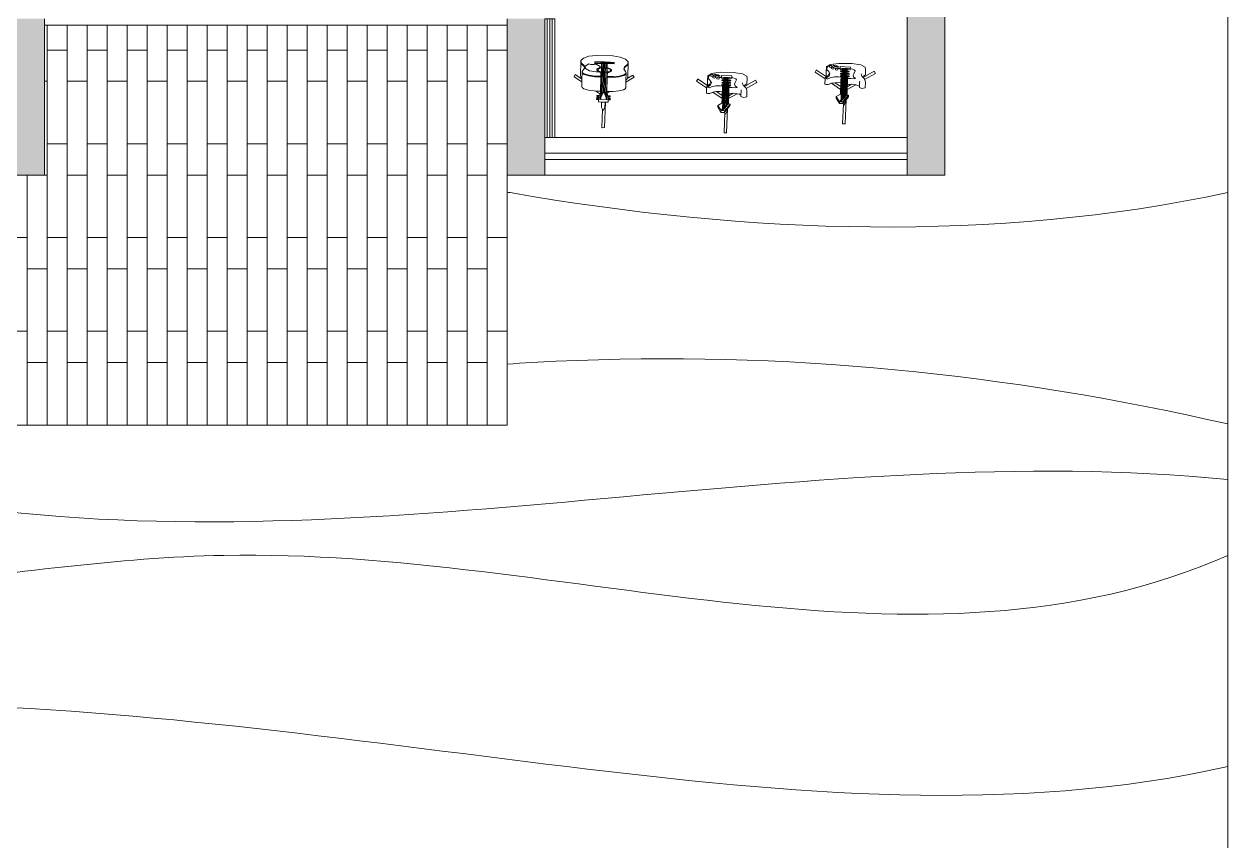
# Model space of a CAD drawing. Header units: millimetres. Extents: x 23333 to 28359, y 14545 to 18213.
# Drawn here: x 24370 to 25333, y 16310 to 16963 of the extents above; entities that cross this region are included whole.
import ezdxf

# ---------------------------------------------------------------- set-up
doc = ezdxf.new("R2010")
doc.units = ezdxf.units.MM
doc.layers.get('0').update_dxf_attribs({"lineweight": 18})
for name, color, linetype, lineweight in [('A-FURN', 9, 'Continuous', 13), ('curve di livello', 6, 'Continuous', 18), ('pavimentazione esterna', 51, 'Continuous', 13), ('PROIEZIONI_finissime_fine lines', 251, 'Continuous', 5), ('vetro', 140, 'Continuous', 15), ('Wall', 7, 'Continuous', 20)]:
    doc.layers.add(name, color=color, linetype=linetype, lineweight=lineweight)

# ---------------------------------------------------------------- blocks, each defined once
blk = doc.blocks.new('Guitar Stand Accoustic')
at = {"lineweight": 0}
for p, q in [((-0.15, 22.09), (0.58, 22.15)), ((0.58, 22.15), (0.61, 22.04)), ((-0.36, 14.26), (-0.15, 22.09)), ((0.61, 22.04), (0.46, 16.54)), ((-0.27, 14.26), (-0.24, 15.89)), ((-0.24, 15.89), (0.3, 16.87)), ((0.3, 16.87), (0.46, 16.54)), ((0.46, 16.54), (0.8, 15.87)), ((0.8, 15.87), (0.77, 14.24)), ((-1.87, 13.59), (-1.88, 13.36)), ((-1.88, 13.36), (-1.38, 13.35)), ((-1.38, 13.58), (-1.87, 13.59)), ((-1.84, 12.51), (-1.85, 12.3)), ((-1.85, 12.3), (-1.35, 12.29)), ((-1.83, 13.1), (-1.84, 12.88)), ((-1.84, 12.88), (-1.34, 12.87)), ((-1.34, 12.5), (-1.84, 12.51)), ((-1.33, 13.09), (-1.83, 13.1)), ((-1.76, 10.98), (-0.79, 11.56)), ((-1.38, 13.53), (-1.38, 13.58)), ((-1.38, 13.53), (-1.25, 13.52)), ((-1.38, 13.37), (-1.38, 13.53)), ((-1.38, 13.35), (-1.38, 13.37)), ((-1.38, 13.37), (-1.22, 13.37)), ((-1.35, 12.45), (-1.34, 12.5)), ((-1.35, 12.45), (-1.07, 12.45)), ((-1.35, 12.3), (-1.35, 12.45)), ((-1.35, 12.29), (-1.35, 12.3)), ((-1.35, 12.3), (-1.05, 12.3)), ((-1.34, 13.04), (-1.33, 13.09)), ((-1.34, 13.04), (-1.17, 13.03)), ((-1.34, 12.89), (-1.34, 13.04)), ((-1.34, 12.87), (-1.34, 12.89)), ((-1.34, 12.89), (-1.14, 12.88)), ((-1.26, 13.57), (-1.24, 14.28)), ((-1.25, 13.52), (-1.26, 13.57)), ((-1.26, 13.57), (1.73, 13.52)), ((-1.22, 13.37), (-1.25, 13.52)), ((-1.24, 14.28), (-0.36, 14.26)), ((-1.17, 13.03), (-1.22, 13.37)), ((-1.14, 12.88), (-1.17, 13.03)), ((-1.07, 12.45), (-1.14, 12.88)), ((-1.05, 12.3), (-1.07, 12.45)), ((-0.97, 11.86), (-1.05, 12.3)), ((-0.79, 11.6), (-0.97, 11.86)), ((-0.79, 11.43), (-0.8, 11.32)), ((-0.8, 10.97), (-0.8, 11.32)), ((-0.8, 11.32), (1.2, 11.28)), ((-0.67, 11.31), (-0.8, 11.32)), ((-0.79, 11.56), (-0.79, 11.6)), ((-0.79, 11.43), (-0.79, 11.56)), ((-0.79, 11.43), (1.2, 11.4)), ((-0.78, 5.06), (-0.67, 11.31)), ((-0.69, 13.27), (-0.77, 13.21)), ((-0.77, 12.9), (-0.77, 13.21)), ((-0.69, 12.96), (-0.77, 12.9)), ((-0.77, 12.9), (-0.61, 12.9)), ((-0.66, 12.19), (-0.74, 12.14)), ((-0.74, 11.83), (-0.74, 12.14)), ((-0.66, 11.88), (-0.74, 11.83)), ((-0.74, 11.83), (-0.58, 11.83)), ((-0.65, 12.78), (-0.73, 12.73)), ((-0.73, 12.41), (-0.73, 12.73)), ((-0.65, 12.47), (-0.73, 12.41)), ((-0.73, 12.41), (-0.57, 12.41)), ((-0.61, 13.21), (-0.69, 13.27)), ((-0.61, 12.9), (-0.69, 12.96)), ((-0.67, 11.31), (-0.66, 11.83)), ((-0.32, 11.31), (-0.67, 11.31)), ((-0.58, 12.14), (-0.66, 12.19)), ((-0.58, 11.83), (-0.66, 11.88)), ((-0.57, 12.72), (-0.65, 12.78)), ((-0.57, 12.41), (-0.65, 12.47)), ((0.02, 11.3), (-0.62, 12.9)), ((-0.61, 12.9), (-0.61, 13.21)), ((-0.32, 11.31), (-0.61, 12.41)), ((-0.58, 11.83), (-0.58, 12.14)), ((-0.57, 12.41), (-0.57, 12.72)), ((-0.48, 2.37), (-0.32, 11.31)), ((-0.36, 14.26), (-0.27, 14.26)), ((0.02, 11.3), (-0.32, 11.31)), ((-0.27, 14.26), (0.77, 14.24)), ((-0.13, 2.37), (0.02, 11.3)), ((0.2, 11.3), (0.02, 11.3)), ((0.2, 11.3), (0.37, 11.29)), ((0.26, 5.11), (0.37, 11.29)), ((0.37, 11.29), (1.08, 12.87)), ((0.37, 11.29), (0.72, 11.29)), ((0.61, 5.07), (0.72, 11.29)), ((0.72, 11.29), (1.04, 12.38)), ((0.72, 11.29), (1.07, 11.28)), ((1.75, 14.22), (0.77, 14.24)), ((0.96, 5.02), (1.07, 11.28)), ((1, 12.11), (1.09, 12.16)), ((1, 11.8), (1, 12.11)), ((1, 11.8), (1.08, 11.85)), ((1.16, 11.8), (1, 11.8)), ((1.01, 12.69), (1.1, 12.75)), ((1.01, 12.38), (1.01, 12.69)), ((1.01, 12.38), (1.09, 12.44)), ((1.17, 12.38), (1.01, 12.38)), ((1.07, 13.18), (1.16, 13.24)), ((1.07, 12.87), (1.07, 13.18)), ((1.07, 12.87), (1.15, 12.92)), ((1.23, 12.87), (1.07, 12.87)), ((1.07, 11.28), (1.08, 11.8)), ((1.07, 11.28), (1.2, 11.28)), ((1.08, 11.85), (1.16, 11.8)), ((1.09, 12.44), (1.17, 12.38)), ((1.09, 12.16), (1.17, 12.11)), ((1.1, 12.75), (1.18, 12.69)), ((1.15, 12.92), (1.23, 12.87)), ((1.16, 13.24), (1.24, 13.18)), ((1.16, 11.8), (1.17, 12.11)), ((1.17, 12.38), (1.18, 12.69)), ((1.19, 10.93), (1.2, 11.28)), ((1.2, 11.57), (1.32, 11.72)), ((1.2, 11.4), (1.2, 11.57)), ((1.2, 11.4), (1.2, 11.28)), ((1.23, 12.87), (1.24, 13.18)), ((1.32, 11.72), (1.39, 11.81)), ((1.32, 11.72), (2.59, 10.89)), ((1.39, 11.81), (1.48, 12.25)), ((1.48, 12.25), (1.51, 12.4)), ((1.78, 12.25), (1.48, 12.25)), ((1.51, 12.4), (1.6, 12.84)), ((1.78, 12.4), (1.51, 12.4)), ((1.6, 12.84), (1.63, 12.99)), ((1.79, 12.83), (1.6, 12.84)), ((1.63, 12.99), (1.69, 13.32)), ((1.79, 12.98), (1.63, 12.99)), ((1.69, 13.32), (1.72, 13.47)), ((1.85, 13.32), (1.69, 13.32)), ((1.72, 13.47), (1.73, 13.52)), ((1.85, 13.47), (1.72, 13.47)), ((1.73, 13.52), (1.75, 14.22)), ((1.78, 12.4), (1.79, 12.45)), ((1.78, 12.25), (1.78, 12.4)), ((1.78, 12.24), (1.78, 12.25)), ((2.28, 12.23), (1.78, 12.24)), ((1.79, 12.98), (1.8, 13.04)), ((1.79, 12.83), (1.79, 12.98)), ((1.79, 12.81), (1.79, 12.83)), ((2.29, 12.81), (1.79, 12.81)), ((1.79, 12.45), (2.28, 12.44)), ((1.8, 13.04), (2.29, 13.03)), ((1.85, 13.53), (2.35, 13.52)), ((1.85, 13.47), (1.85, 13.53)), ((1.85, 13.32), (1.85, 13.47)), ((1.85, 13.29), (1.85, 13.32)), ((2.35, 13.29), (1.85, 13.29)), ((2.28, 12.44), (2.28, 12.23)), ((2.29, 13.03), (2.29, 12.81)), ((2.35, 13.52), (2.35, 13.29)), ((-9.13, 6.55), (-6.61, 8.06)), ((-6.62, 7.49), (-6.92, 7.24)), ((-6.65, 5.44), (-6.62, 7.49)), ((-6.62, 7.49), (-6.61, 8.06)), ((-6.61, 8.06), (-6.58, 9.77)), ((-6.41, 10.12), (-6.58, 9.77)), ((-5.88, 10.41), (-6.41, 10.12)), ((-4.43, 10.79), (-5.88, 10.41)), ((-2.68, 10.98), (-4.43, 10.79)), ((-1.76, 10.98), (-2.68, 10.98)), ((-0.8, 10.97), (-1.76, 10.98)), ((-0.88, 6.63), (-0.8, 10.97)), ((1.11, 6.6), (1.19, 10.93)), ((1.19, 10.93), (2.59, 10.89)), ((2.59, 10.89), (3.06, 10.88)), ((3.06, 10.88), (4.81, 10.63)), ((4.81, 10.63), (6.25, 10.2)), ((6.25, 10.2), (6.77, 9.89)), ((6.77, 9.89), (6.92, 9.54)), ((6.88, 7.25), (6.89, 8.1)), ((6.89, 8.1), (6.92, 9.54)), ((6.89, 8.1), (9.26, 6.56)), ((-8.72, 5.91), (-9.13, 6.55)), ((-7, 6.94), (-8.72, 5.91)), ((-7.22, 2.08), (-7.14, 6.42)), ((-7, 6.94), (-7.14, 6.42)), ((-6.92, 7.24), (-7, 6.94)), ((-6.49, 5.55), (-6.66, 5.2)), ((-6.66, 5.2), (-6.65, 5.44)), ((-6.66, 5.2), (-6.43, 4.85)), ((-6.49, 5.78), (-6.65, 5.44)), ((-5.96, 6.08), (-6.49, 5.78)), ((-5.96, 5.84), (-6.49, 5.55)), ((-6.43, 4.85), (-6, 4.17)), ((-5.96, 4.11), (-6.16, 3.36)), ((-6, 4.17), (-6.15, 3.59)), ((-6, 4.17), (-5.96, 4.11)), ((-4.51, 6.45), (-5.96, 6.08)), ((-4.51, 6.22), (-5.96, 5.84)), ((-2.75, 6.64), (-4.51, 6.45)), ((-2.76, 6.41), (-4.51, 6.22)), ((-0.88, 6.4), (-2.76, 6.41)), ((-0.88, 6.63), (-2.75, 6.64)), ((-1.31, 5.12), (-2.19, 4.74)), ((-2.19, 4.74), (-2.19, 4.24)), ((-2.19, 4.24), (-1.33, 3.82)), ((-1.81, 4.69), (-1.82, 4.27)), ((-1.82, 4.27), (-1.1, 3.93)), ((-1.08, 5.01), (-1.81, 4.69)), ((-1.33, 3.82), (-0.05, 3.66)), ((-0.91, 5.16), (-1.31, 5.12)), ((-1.1, 3.93), (0.07, 3.78)), ((0.09, 5.12), (-1.08, 5.01)), ((-0.91, 5.16), (-0.88, 6.4)), ((-0.91, 5.04), (-0.91, 5.16)), ((-0.03, 5.12), (-0.91, 5.04)), ((-0.88, 6.4), (-0.88, 6.63)), ((-0.83, 2.38), (-0.78, 5.06)), ((-0.03, 5.12), (0.21, 5.12)), ((1.24, 3.88), (0.07, 3.78)), ((0.09, 5.12), (1.26, 4.97)), ((1.47, 3.77), (0.18, 3.66)), ((0.21, 5.12), (1.08, 5.01)), ((0.22, 2.36), (0.26, 5.11)), ((0.56, 2.36), (0.61, 5.07)), ((0.91, 2.35), (0.96, 5.02)), ((1.08, 5.01), (1.09, 5.13)), ((1.09, 5.13), (1.11, 6.36)), ((1.09, 5.13), (1.49, 5.07)), ((1.11, 6.6), (2.98, 6.54)), ((1.11, 6.36), (1.11, 6.6)), ((1.11, 6.36), (2.98, 6.31)), ((1.97, 4.21), (1.24, 3.88)), ((1.26, 4.97), (1.98, 4.62)), ((2.34, 4.16), (1.47, 3.77)), ((2.34, 4.04), (1.47, 3.66)), ((1.49, 5.07), (1.69, 4.98)), ((1.49, 4.96), (1.69, 4.98)), ((1.49, 4.96), (2.35, 4.54)), ((1.69, 4.98), (2.5, 5.05)), ((1.98, 4.62), (1.97, 4.21)), ((2.35, 4.54), (2.34, 4.16)), ((2.34, 4.16), (2.34, 4.04)), ((2.5, 5.05), (4.57, 4.69)), ((2.98, 6.54), (4.73, 6.29)), ((2.98, 6.31), (4.73, 6.06)), ((4.57, 4.69), (5.83, 4.03)), ((4.73, 6.29), (6.17, 5.86)), ((4.73, 6.06), (6.17, 5.63)), ((5.83, 4.03), (5.9, 3.26)), ((6.15, 3.96), (6.1, 3.89)), ((6.1, 3.89), (6.27, 3.14)), ((6.6, 4.62), (6.15, 3.96)), ((6.15, 3.96), (6.28, 3.37)), ((6.17, 5.86), (6.69, 5.55)), ((6.17, 5.63), (6.69, 5.31)), ((6.84, 4.96), (6.6, 4.62)), ((6.69, 5.55), (6.84, 5.2)), ((6.69, 5.31), (6.84, 4.96)), ((6.84, 5.2), (6.88, 7.25)), ((6.84, 4.96), (6.84, 5.2)), ((6.88, 7.25), (7.09, 7.06)), ((8.83, 5.94), (7.09, 7.06)), ((7.09, 7.06), (7.17, 6.99)), ((7.17, 6.99), (7.37, 6.16)), ((7.29, 1.83), (7.37, 6.16)), ((8.93, 5.91), (8.83, 5.94)), ((9.26, 6.56), (8.93, 5.91)), ((-7, 2.9), (-7.22, 2.08)), ((-7, 2.67), (-7.22, 1.85)), ((-7.22, 1.85), (-7.22, 2.08)), ((-7.22, 1.85), (-6.44, 1.05)), ((-6.15, 3.59), (-7, 2.9)), ((-6.16, 3.36), (-7, 2.67)), ((-6.44, 1.05), (-4.79, 0.42)), ((-4.79, 0.42), (-2.55, 0.05)), ((-2.94, 2.53), (-2.95, 2.3)), ((-2.95, 2.3), (-2.95, 2.05)), ((-2.95, 2.3), (3.03, 2.2)), ((-2.95, 2.05), (-1.71, 2.03)), ((-2.94, 2.53), (3.03, 2.43)), ((-2.55, 0.05), (2.55, -0.05)), ((-0.84, 1.97), (-1.71, 2.03)), ((-0.91, 2.17), (-1.06, 2.08)), ((-1.06, 2.08), (-0.76, 2.08)), ((-0.76, 2.08), (-0.91, 2.17)), ((-0.84, 1.97), (0.03, 1.89)), ((-0.56, 2.17), (-0.71, 2.08)), ((-0.71, 2.08), (-0.41, 2.07)), ((-0.41, 2.07), (-0.56, 2.17)), ((-0.21, 2.16), (-0.36, 2.07)), ((-0.36, 2.07), (-0.06, 2.06)), ((-0.06, 2.06), (-0.21, 2.16)), ((0.9, 1.94), (0.03, 1.89)), ((0.14, 2.06), (0.29, 2.15)), ((0.43, 2.06), (0.14, 2.06)), ((0.29, 2.15), (0.43, 2.06)), ((0.49, 2.05), (0.64, 2.14)), ((0.78, 2.05), (0.49, 2.05)), ((0.64, 2.14), (0.78, 2.05)), ((0.83, 2.05), (0.98, 2.13)), ((1.13, 2.04), (0.83, 2.05)), ((0.9, 1.94), (1.78, 1.97)), ((0.98, 2.13), (1.13, 2.04)), ((1.3, 3.4), (1.47, 3.66)), ((2.58, 2.66), (1.3, 3.4)), ((3.02, 1.94), (1.78, 1.97)), ((4.8, 0.25), (2.55, -0.05)), ((3.16, 2.77), (2.58, 2.66)), ((3.03, 2.2), (3.02, 1.94)), ((3.03, 2.43), (3.03, 2.2)), ((4.35, 2.74), (3.16, 2.77)), ((4.77, 2.61), (4.35, 2.74)), ((5.9, 3.26), (4.77, 2.61)), ((6.48, 0.82), (4.8, 0.25)), ((6.27, 3.14), (7.09, 2.42)), ((6.28, 3.37), (7.1, 2.65)), ((7.29, 1.59), (6.48, 0.82)), ((7.09, 2.42), (7.29, 1.59)), ((7.1, 2.65), (7.29, 1.83)), ((7.29, 1.59), (7.29, 1.83))]:
    blk.add_line(p, q, dxfattribs=at)
blk = doc.blocks.new('Guitar Stand Electric')
for p, q in [((-0.43, 11.09), (-0.24, 18.46)), ((-0.24, 18.46), (0.49, 18.52)), ((0.49, 18.52), (0.52, 18.42)), ((0.52, 18.42), (0.36, 12.43)), ((-1.16, 9.67), (0.52, 11.76)), ((-1.15, 10.2), (-0.43, 11.09)), ((-0.43, 11.09), (-0.34, 11.21)), ((-0.34, 11.21), (0.47, 12.22)), ((-0.34, 11.21), (-0.33, 11.76)), ((-0.33, 11.76), (0.21, 12.75)), ((0.21, 12.75), (0.36, 12.43)), ((0.36, 12.43), (0.47, 12.22)), ((0.47, 12.22), (0.52, 12.29)), ((1.58, 12.27), (0.52, 12.29)), ((0.52, 11.76), (0.52, 12.29)), ((0.52, 11.76), (1.57, 11.74)), ((0.8, 11.25), (0.53, 11.11)), ((0.53, 11.11), (0.53, 10.93)), ((1.06, 11.1), (0.8, 11.25)), ((0.85, 11.46), (0.84, 11.29)), ((1.11, 11.43), (0.84, 11.29)), ((0.84, 11.29), (1.37, 11.28)), ((1.11, 11.61), (0.85, 11.46)), ((0.98, 3.95), (1.11, 11.28)), ((1.06, 11.1), (1.06, 10.92)), ((1.37, 11.46), (1.11, 11.61)), ((1.37, 11.28), (1.11, 11.43)), ((1.37, 11.46), (1.37, 11.28)), ((1.57, 11.74), (1.58, 12.27)), ((2.6, 10.19), (1.57, 11.74)), ((2.61, 10.72), (1.58, 12.27)), ((-6.22, 7.35), (-5.21, 7.59)), ((-5.21, 7.59), (-4.43, 7.25)), ((-3.27, 6.45), (-0.69, 8.01)), ((-1.16, 9.67), (-1.15, 10.2)), ((-0.66, 9.5), (-1.16, 9.67)), ((-0.44, 9.82), (-0.71, 9.7)), ((-0.71, 9.7), (-0.71, 9.52)), ((-0.45, 9.64), (-0.71, 9.52)), ((-0.71, 9.52), (-0.18, 9.51)), ((-0.7, 7.58), (-0.69, 8.01)), ((-0.7, 7.58), (1.31, 7.55)), ((-0.7, 7.22), (-0.7, 7.58)), ((-0.69, 8.03), (-0.68, 8.52)), ((-0.69, 8.03), (1.31, 8)), ((-0.69, 8.01), (-0.69, 8.03)), ((-0.68, 8.52), (-0.67, 9.01)), ((-0.68, 8.52), (1.32, 8.49)), ((-0.67, 9.01), (-0.66, 9.5)), ((-0.67, 9.01), (1.33, 8.97)), ((-0.66, 9.5), (1.34, 9.46)), ((-0.59, 1.62), (-0.45, 9.52)), ((-0.18, 9.51), (-0.45, 9.64)), ((-0.18, 9.69), (-0.44, 9.82)), ((-0.13, 10.12), (-0.4, 10)), ((-0.4, 10), (-0.4, 9.82)), ((-0.14, 9.94), (-0.4, 9.82)), ((-0.4, 9.82), (0.13, 9.81)), ((-0.24, 3.98), (-0.14, 9.81)), ((-0.18, 9.69), (-0.18, 9.51)), ((0.13, 9.81), (-0.14, 9.94)), ((0.13, 9.99), (-0.13, 10.12)), ((0.18, 10.56), (-0.09, 10.43)), ((-0.09, 10.43), (-0.09, 10.26)), ((0.18, 10.38), (-0.09, 10.26)), ((-0.09, 10.26), (0.44, 10.25)), ((0.06, 3.97), (0.17, 10.25)), ((0.13, 9.99), (0.13, 9.81)), ((0.44, 10.42), (0.18, 10.56)), ((0.44, 10.25), (0.18, 10.38)), ((0.49, 10.94), (0.22, 10.81)), ((0.22, 10.81), (0.22, 10.63)), ((0.49, 10.77), (0.22, 10.63)), ((0.22, 10.63), (0.75, 10.62)), ((0.37, 3.97), (0.49, 10.63)), ((0.44, 10.42), (0.44, 10.25)), ((0.75, 10.8), (0.49, 10.94)), ((0.75, 10.62), (0.49, 10.77)), ((0.8, 11.07), (0.53, 10.93)), ((0.53, 10.93), (1.06, 10.92)), ((0.67, 3.96), (0.8, 10.92)), ((0.75, 10.8), (0.75, 10.62)), ((1.06, 10.92), (0.8, 11.07)), ((1.31, 7.55), (1.3, 7.18)), ((1.32, 8.49), (1.31, 8.01)), ((1.31, 8.01), (4.17, 6.15)), ((1.31, 8.01), (1.31, 8)), ((1.31, 8), (1.31, 7.55)), ((1.33, 8.97), (1.32, 8.49)), ((1.34, 9.46), (1.33, 8.97)), ((1.34, 9.46), (2.6, 10.19)), ((2.6, 10.19), (2.61, 10.72)), ((-9.25, 2.86), (-5.99, 4.82)), ((-5.5, 4.23), (-8.84, 2.22)), ((-6.25, 5.7), (-6.22, 7.35)), ((-6.25, 5.7), (-6.22, 5.47)), ((-6.07, 5.04), (-6.22, 5.47)), ((-5.27, 4.02), (-6.2, 3.38)), ((-6.07, 5.04), (-5.99, 4.82)), ((-5.99, 4.82), (-5.92, 4.6)), ((-5.92, 4.6), (-5.5, 4.23)), ((-5.5, 4.23), (-5.27, 4.02)), ((-5.27, 4.02), (-5.11, 3.88)), ((-5.11, 3.88), (-4.9, 3.13)), ((-4.46, 5.6), (-4.53, 5.29)), ((-4.46, 5.6), (-4.43, 6.91)), ((-4.43, 6.91), (-4.43, 7.25)), ((-4.43, 6.91), (-3.96, 6.63)), ((-3.96, 6.63), (-3.27, 6.45)), ((-3.27, 6.45), (-3.07, 6.4)), ((-3.22, 4.53), (-2.78, 4.67)), ((-3.22, 4.53), (-2.59, 4.06)), ((-3.07, 6.4), (-2.02, 6.32)), ((-2.78, 4.67), (-1.75, 4.57)), ((-2.59, 4.06), (-2.4, 3.56)), ((-0.71, 7.11), (-2.02, 6.32)), ((-2.02, 6.32), (-1.99, 6.32)), ((-1.99, 6.32), (-1.12, 6.42)), ((-1.75, 4.57), (-0.75, 4.63)), ((-1.21, 3.74), (-1.2, 3.93)), ((1.42, 3.7), (-1.21, 3.74)), ((-1.2, 4.04), (-0.76, 4.04)), ((-1.2, 4.04), (-1.2, 3.93)), ((-1.2, 3.93), (1.42, 3.88)), ((-1.12, 6.42), (-0.71, 6.67)), ((-0.9, 3.86), (-0.95, 3.81)), ((-0.95, 3.81), (-0.83, 3.78)), ((-0.75, 3.86), (-0.9, 3.86)), ((-0.83, 3.78), (-0.71, 3.81)), ((-0.76, 4.21), (-0.75, 4.45)), ((-0.76, 4.21), (1.25, 4.17)), ((-0.76, 4.04), (-0.76, 4.21)), ((-0.76, 3.99), (-0.76, 4.04)), ((1.24, 3.95), (-0.76, 3.99)), ((-0.75, 4.7), (-0.74, 4.94)), ((-0.75, 4.7), (1.25, 4.66)), ((-0.75, 4.63), (-0.75, 4.7)), ((-0.75, 4.45), (-0.75, 4.63)), ((-0.75, 4.45), (1.25, 4.42)), ((-0.71, 3.81), (-0.75, 3.86)), ((-0.74, 5.43), (-0.73, 5.67)), ((-0.74, 5.18), (-0.74, 5.43)), ((-0.74, 5.43), (1.27, 5.39)), ((-0.74, 5.18), (1.26, 5.15)), ((-0.74, 4.94), (-0.74, 5.18)), ((-0.74, 4.94), (1.26, 4.9)), ((-0.73, 5.96), (-0.72, 6.24)), ((-0.73, 5.67), (-0.73, 5.96)), ((-0.73, 5.96), (1.28, 5.92)), ((-0.73, 5.67), (1.27, 5.64)), ((-0.72, 6.57), (-0.71, 6.67)), ((-0.72, 6.57), (1.29, 6.53)), ((-0.72, 6.24), (-0.72, 6.57)), ((-0.72, 6.24), (1.28, 6.21)), ((-0.71, 7.11), (-0.7, 7.22)), ((-0.71, 6.89), (-0.71, 7.11)), ((-0.71, 6.89), (1.29, 6.86)), ((-0.71, 6.67), (-0.71, 6.89)), ((-0.7, 7.22), (1.3, 7.18)), ((-0.52, 3.85), (-0.57, 3.81)), ((-0.57, 3.81), (-0.45, 3.78)), ((-0.38, 3.85), (-0.52, 3.85)), ((-0.45, 3.78), (-0.33, 3.8)), ((-0.33, 3.8), (-0.38, 3.85)), ((-0.28, 1.61), (-0.24, 3.98)), ((-0.09, 3.85), (-0.13, 3.8)), ((-0.13, 3.8), (-0.02, 3.77)), ((0.06, 3.84), (-0.09, 3.85)), ((-0.02, 3.77), (0.1, 3.8)), ((0.02, 1.61), (0.06, 3.97)), ((0.1, 3.8), (0.06, 3.84)), ((0.29, 3.84), (0.24, 3.79)), ((0.24, 3.79), (0.36, 3.76)), ((0.43, 3.84), (0.29, 3.84)), ((0.33, 1.6), (0.37, 3.97)), ((0.36, 3.76), (0.48, 3.79)), ((0.48, 3.79), (0.43, 3.84)), ((0.66, 3.83), (0.62, 3.79)), ((0.62, 3.79), (0.73, 3.76)), ((0.63, 1.6), (0.67, 3.96)), ((0.81, 3.83), (0.66, 3.83)), ((0.73, 3.76), (0.85, 3.78)), ((0.85, 3.78), (0.81, 3.83)), ((0.94, 1.59), (0.98, 3.95)), ((1.04, 3.83), (0.99, 3.78)), ((0.99, 3.78), (1.11, 3.75)), ((1.18, 3.82), (1.04, 3.83)), ((1.11, 3.75), (1.23, 3.78)), ((1.23, 3.78), (1.18, 3.82)), ((1.25, 4.17), (1.24, 4)), ((1.24, 4), (1.42, 4)), ((1.24, 4), (1.24, 3.95)), ((1.26, 4.9), (1.25, 4.66)), ((1.25, 4.66), (1.25, 4.42)), ((1.25, 4.42), (1.25, 4.19)), ((1.25, 4.19), (1.99, 4.1)), ((1.25, 4.19), (1.25, 4.17)), ((1.27, 5.39), (1.26, 5.15)), ((1.26, 5.15), (1.26, 4.9)), ((1.28, 5.92), (1.27, 5.64)), ((1.27, 5.64), (1.27, 5.39)), ((1.29, 6.53), (1.28, 6.21)), ((1.28, 6.21), (1.28, 5.96)), ((2.03, 5.88), (1.28, 5.96)), ((1.28, 5.96), (1.28, 5.92)), ((1.3, 7.11), (1.29, 6.86)), ((1.29, 6.86), (1.29, 6.53)), ((1.3, 7.18), (1.3, 7.11)), ((3.1, 5.94), (1.3, 7.11)), ((1.42, 4), (1.42, 3.88)), ((1.42, 3.88), (1.42, 3.7)), ((3.3, 4.17), (1.99, 4.1)), ((3.1, 5.94), (2.03, 5.88)), ((4.17, 6.15), (3.17, 5.94)), ((4.6, 4.44), (3.3, 4.17)), ((4.35, 6.19), (4.17, 6.15)), ((5.12, 6.57), (4.35, 6.19)), ((5.28, 4.78), (4.6, 4.44)), ((4.68, 3.3), (4.92, 3.88)), ((4.92, 3.88), (5.58, 4.38)), ((5.21, 3.79), (4.94, 3.2)), ((5.12, 6.57), (5.79, 6.53)), ((5.51, 4.01), (5.21, 3.79)), ((5.62, 4.76), (5.28, 4.78)), ((5.76, 4.2), (5.51, 4.01)), ((5.51, 4.01), (5.85, 3.74)), ((5.58, 4.38), (5.71, 4.55)), ((5.73, 4.73), (5.62, 4.76)), ((5.71, 4.55), (5.77, 4.68)), ((5.77, 4.68), (5.73, 4.73)), ((5.94, 4.34), (5.76, 4.2)), ((8.77, 2.25), (5.76, 4.2)), ((5.79, 6.53), (6.1, 6.45)), ((5.84, 2.72), (5.85, 3.74)), ((6.08, 4.52), (5.94, 4.34)), ((6.15, 4.67), (6.08, 4.52)), ((6.1, 6.45), (6.17, 6.33)), ((6.15, 4.86), (6.17, 6.33)), ((6.15, 4.86), (9.21, 2.87)), ((6.15, 4.67), (6.15, 4.86)), ((-8.84, 2.22), (-9.25, 2.86)), ((-6.22, 1.72), (-6.2, 3.38)), ((-6.11, 1.06), (-6.22, 1.72)), ((-4.77, 0.34), (-6.11, 1.06)), ((-2.02, 0.01), (-4.77, 0.34)), ((-2.65, 3.07), (-2.99, 2.19)), ((-2.99, 2.19), (-2.74, 1.92)), ((-2.74, 1.92), (-2.24, 1.68)), ((-2.4, 3.56), (-2.65, 3.07)), ((-2.24, 1.68), (-1.53, 1.51)), ((2.02, -0.01), (-2.02, 0.01)), ((-1.54, 1.05), (-1.53, 1.51)), ((1.58, 1), (-1.54, 1.05)), ((-1.53, 1.87), (-1.53, 1.52)), ((-1.53, 1.87), (1.6, 1.82)), ((-1.53, 1.52), (1.59, 1.46)), ((-1.53, 1.51), (-1.53, 1.52)), ((-1.23, 2.48), (-1.12, 2.66)), ((-1.23, 2.36), (-1.12, 2.54)), ((-1.23, 2.48), (-1.23, 2.36)), ((1.35, 2.16), (-1.23, 2.36)), ((-1.21, 3.35), (-1.22, 3.23)), ((-1.22, 3.23), (1.41, 3.19)), ((-1.22, 3.05), (-1.22, 3.23)), ((1.41, 3), (-1.22, 3.05)), ((-1.21, 3.35), (1.41, 3.31)), ((-1.12, 2.66), (1.46, 2.45)), ((-1.12, 2.66), (-1.12, 2.54)), ((-1.12, 2.54), (1.45, 2.34)), ((-0.91, 3.17), (-0.96, 3.12)), ((-0.96, 3.12), (-0.84, 3.09)), ((-0.86, 2.45), (-0.93, 2.41)), ((-0.93, 2.41), (-0.83, 2.38)), ((-0.76, 3.17), (-0.91, 3.17)), ((-0.72, 2.44), (-0.86, 2.45)), ((-0.84, 3.09), (-0.72, 3.12)), ((-0.83, 2.38), (-0.7, 2.4)), ((-0.72, 3.12), (-0.76, 3.17)), ((-0.7, 2.4), (-0.72, 2.44)), ((-0.54, 3.16), (-0.58, 3.12)), ((-0.58, 3.12), (-0.46, 3.09)), ((-0.49, 2.43), (-0.56, 2.39)), ((-0.56, 2.39), (-0.46, 2.35)), ((-0.39, 3.16), (-0.54, 3.16)), ((-0.35, 2.41), (-0.49, 2.43)), ((-0.46, 3.09), (-0.35, 3.11)), ((-0.46, 2.35), (-0.33, 2.37)), ((-0.35, 3.11), (-0.39, 3.16)), ((-0.33, 2.37), (-0.35, 2.41)), ((-0.1, 3.15), (-0.15, 3.11)), ((-0.15, 3.11), (-0.03, 3.08)), ((-0.06, 2.39), (-0.13, 2.35)), ((-0.13, 2.35), (-0.03, 2.32)), ((0.05, 3.15), (-0.1, 3.15)), ((0.08, 2.38), (-0.06, 2.39)), ((-0.03, 3.08), (0.09, 3.1)), ((-0.03, 2.32), (0.1, 2.33)), ((0.09, 3.1), (0.05, 3.15)), ((0.1, 2.33), (0.08, 2.38)), ((0.28, 3.15), (0.23, 3.1)), ((0.23, 3.1), (0.35, 3.07)), ((0.3, 2.36), (0.23, 2.32)), ((0.23, 2.32), (0.33, 2.29)), ((0.42, 3.14), (0.28, 3.15)), ((0.45, 2.35), (0.3, 2.36)), ((0.33, 2.29), (0.47, 2.3)), ((0.35, 3.07), (0.47, 3.1)), ((0.47, 3.1), (0.42, 3.14)), ((0.47, 2.3), (0.45, 2.35)), ((0.65, 3.14), (0.6, 3.1)), ((0.6, 3.1), (0.72, 3.07)), ((0.67, 2.33), (0.6, 2.29)), ((0.6, 2.29), (0.7, 2.26)), ((0.8, 3.14), (0.65, 3.14)), ((0.82, 2.32), (0.67, 2.33)), ((0.7, 2.26), (0.84, 2.28)), ((0.72, 3.07), (0.84, 3.09)), ((0.84, 3.09), (0.8, 3.14)), ((0.84, 2.28), (0.82, 2.32)), ((1.04, 2.31), (0.97, 2.27)), ((0.97, 2.27), (1.07, 2.23)), ((1.03, 3.13), (0.98, 3.09)), ((0.98, 3.09), (1.1, 3.06)), ((1.17, 3.13), (1.03, 3.13)), ((1.19, 2.29), (1.04, 2.31)), ((1.07, 2.23), (1.2, 2.25)), ((1.1, 3.06), (1.22, 3.08)), ((1.22, 3.08), (1.17, 3.13)), ((1.2, 2.25), (1.19, 2.29)), ((1.45, 2.34), (1.35, 2.16)), ((1.41, 3.31), (1.41, 3.19)), ((1.41, 3.19), (1.41, 3)), ((1.46, 2.45), (1.45, 2.34)), ((1.59, 1.46), (1.58, 1)), ((1.6, 1.82), (1.59, 1.58)), ((1.59, 1.58), (2.27, 1.56)), ((1.59, 1.58), (1.59, 1.46)), ((3.21, 0.99), (2.01, 1.13)), ((2.01, 1.13), (2.61, 0.77)), ((4.7, 0.39), (2.02, -0.01)), ((2.65, 2.1), (2.27, 1.99)), ((2.27, 1.99), (2.27, 1.56)), ((2.64, 1.63), (2.27, 1.52)), ((2.27, 1.56), (2.27, 1.52)), ((2.27, 1.52), (2.64, 1.39)), ((2.53, 0.9), (2.77, 0.98)), ((2.77, 0.83), (2.53, 0.9)), ((2.61, 0.77), (3.77, 0.61)), ((3.02, 1.5), (2.64, 1.63)), ((2.64, 1.39), (2.95, 1.48)), ((3.02, 1.97), (2.65, 2.1)), ((2.77, 0.98), (2.81, 1)), ((2.77, 0.83), (2.77, 0.98)), ((2.77, 0.83), (3.31, 0.75)), ((3.05, 0.93), (2.81, 1)), ((2.95, 1.48), (3.02, 1.5)), ((2.95, 1.48), (3.48, 1.35)), ((3.02, 1.97), (3.02, 1.5)), ((3.31, 0.75), (3.05, 0.93)), ((3.77, 0.61), (3.21, 0.99)), ((3.48, 1.35), (3.47, 1.19)), ((3.85, 1.3), (3.47, 1.19)), ((3.47, 1.19), (3.85, 1.06)), ((3.86, 1.78), (3.48, 1.66)), ((3.48, 1.66), (3.48, 1.35)), ((4.22, 1.17), (3.85, 1.3)), ((3.85, 1.06), (3.88, 1.07)), ((4.23, 1.65), (3.86, 1.78)), ((3.88, 1.07), (4.14, 1.15)), ((3.88, 1.07), (4.01, 0.96)), ((4.01, 0.96), (4.13, 0.94)), ((4.14, 1.15), (4.13, 0.94)), ((4.13, 0.94), (4.13, 0.72)), ((4.51, 0.83), (4.13, 0.72)), ((4.13, 0.72), (4.5, 0.59)), ((4.14, 1.15), (4.22, 1.17)), ((4.23, 1.65), (4.22, 1.22)), ((4.51, 1.31), (4.22, 1.22)), ((4.22, 1.22), (4.22, 1.17)), ((4.5, 0.59), (4.88, 0.7)), ((4.89, 1.18), (4.51, 1.31)), ((4.88, 0.7), (4.51, 0.83)), ((4.91, 2.72), (4.68, 3.3)), ((4.7, 0.39), (5.81, 1.07)), ((4.89, 1.18), (4.88, 0.83)), ((4.88, 0.83), (5.31, 0.98)), ((4.88, 0.83), (4.88, 0.7)), ((4.91, 2.72), (5.05, 2.55)), ((5.05, 2.55), (5.6, 2.09)), ((5.31, 0.98), (5.44, 1.1)), ((5.44, 1.1), (5.6, 1.47)), ((5.6, 2.09), (5.62, 1.85)), ((5.6, 1.47), (5.62, 1.85)), ((5.81, 1.07), (5.84, 2.72)), ((8.88, 2.22), (8.77, 2.25)), ((9.21, 2.87), (8.88, 2.22))]:
    blk.add_line(p, q)

msp = doc.modelspace()

# ---------------------------------------------------------------- hatches: boundary and pattern name
at = {"layer": 'Wall', "true_color": 0x636466}
h = msp.add_hatch(color=251, dxfattribs=at)
h.dxf.hatch_style = 1
h.paths.add_polyline_path([(23986.52, 17592.56), (24115.87, 17592.56), (24115.87, 17622.19), (23956.52, 17622.56), (23956.52, 17372.56), (23986.52, 17385.13)])
h.paths.add_polyline_path([(24553.23, 17622.43), (24275.88, 17622.19), (24275.88, 17609.01), (24275.87, 17592.56), (24481.91, 17592.56)])
h.paths.add_polyline_path([(25106.52, 17622.56), (24708.9, 17622.56), (24637.25, 17592.56), (24694.25, 17592.56), (24694.25, 17592.56), (24697.25, 17592.56), (24754.25, 17592.56), (24754.25, 17592.56), (24757.25, 17592.56), (24784.25, 17592.56), (24784.25, 17592.56), (24787.25, 17592.56), (24934.25, 17592.56), (24934.25, 17592.56), (24937.25, 17592.56), (25076.52, 17592.56), (25076.52, 17502.56), (25076.52, 17490.06), (25086.52, 17490.06), (25086.52, 17575.06), (25096.52, 17575.06), (25096.52, 17490.06), (25106.52, 17490.06)])
h.paths.add_polyline_path([(24861.52, 17592.56), (24851.52, 17592.56), (24851.52, 17527.73), (24861.52, 17527.73)], flags=17)
h.paths.add_polyline_path([(25076.52, 17382.56), (24861.52, 17382.56), (24861.52, 17442.73), (24851.52, 17442.73), (24851.52, 17372.56), (25076.52, 17372.56)])
h.paths.add_polyline_path([(25106.52, 17410.06), (25076.52, 17410.06), (25076.52, 17227.56), (25084.02, 17227.56), (25084.02, 17347.56), (25099.02, 17347.56), (25099.02, 17227.56), (25106.52, 17227.56)])
h.paths.add_polyline_path([(25106.52, 17010.06), (25076.52, 17010.06), (25076.52, 16872.56), (25076.52, 16842.56), (25106.52, 16842.56)])
h.paths.add_polyline_path([(24786.52, 16967.56), (24756.52, 16967.56), (24756.52, 16962.56), (24756.52, 16842.56), (24786.52, 16842.56), (24786.52, 16872.56)])
h.paths.add_polyline_path([(24786.52, 17377.56), (24746.52, 17377.56), (24746.52, 17347.56), (24786.52, 17347.56)])
h.paths.add_polyline_path([(24396.52, 17377.56), (24356.52, 17377.56), (24356.52, 17347.56), (24368.39, 17347.56), (24396.52, 17347.56)])
h.paths.add_polyline_path([(24386.52, 16967.56), (24356.52, 16967.56), (24356.52, 16872.56), (24336.52, 16872.56), (24336.52, 16842.56), (24386.52, 16842.56)])
h.paths.add_polyline_path([(23986.52, 16962.56), (23986.52, 17320.08), (23956.52, 17307.52), (23956.52, 16842.56), (24119.02, 16842.56), (24119.02, 16850.06), (23999.02, 16850.06), (23999.02, 16865.06), (24119.02, 16865.06), (24119.02, 16872.56), (23986.52, 16872.56)])

# ---------------------------------------------------------------- linework, layer by layer
for p in [(25332.97, 17948.93), (25332.97, 17939.23)]:
    msp.add_line(p, (25332.97, 15939.23))
at = {"layer": 'curve di livello'}
for points, knots in [([(24756.52, 16828.86), (24757.28, 16828.73), (24948.69, 16795.2), (25145.79, 16788.56), (25332.97, 16828.46)], [1440.619799, 1440.619799, 1440.619799, 1440.619799, 1442.919983, 2017.077223, 2017.077223, 2017.077223, 2017.077223]), ([(24756.52, 16691.34), (24769.55, 16692.2), (24964.08, 16703.44), (25157.61, 16683.7), (25332.93, 16643.42), (25332.93, 16643.42), (25332.93, 16643.42), (25332.93, 16643.42), (25332.94, 16643.42), (25332.96, 16643.42), (25332.97, 16643.41)], [1437.518464, 1437.518464, 1437.518464, 1437.518464, 1476.268274, 2015.917714, 2015.917714, 2015.917714, 2015.918177, 2015.918177, 2015.918177, 2015.958032, 2015.958032, 2015.958032, 2015.958032]), ([(24276.52, 16584.79), (24296.69, 16581.31), (24644.21, 16528.11), (25002.44, 16631.15), (25332.9, 16599.05), (25332.9, 16599.05), (25332.9, 16599.05), (25332.9, 16599.05), (25332.92, 16599.05), (25332.94, 16599.05), (25332.97, 16599.05)], [952.435008, 952.435008, 952.435008, 952.435008, 1013.900228, 2009.947904, 2009.947904, 2009.947904, 2009.948687, 2009.948687, 2009.948687, 2010.018952, 2010.018952, 2010.018952, 2010.018952]), ([(24276.52, 16515.29), (24360.04, 16523.26), (24713.3, 16579.43), (25088.25, 16429.8), (25332.89, 16538.35), (25332.89, 16538.35), (25332.89, 16538.35), (25332.89, 16538.35), (25332.92, 16538.36), (25332.94, 16538.37), (25332.97, 16538.39)], [948.136507, 948.136507, 948.136507, 948.136507, 1199.951019, 2002.883229, 2002.883229, 2002.883229, 2002.885334, 2002.885334, 2002.885334, 2002.970377, 2002.970377, 2002.970377, 2002.970377]), ([(24276.52, 16419.47), (24451.39, 16416.99), (24802.86, 16364.84), (25160.94, 16330.72), (25332.89, 16369.39), (25332.89, 16369.39), (25332.89, 16369.39), (25332.89, 16369.39), (25332.92, 16369.4), (25332.94, 16369.4), (25332.97, 16369.41)], [947.742027, 947.742027, 947.742027, 947.742027, 1475.410206, 2004.14526, 2004.14526, 2004.14526, 2004.146467, 2004.146467, 2004.146467, 2004.226908, 2004.226908, 2004.226908, 2004.226908])]:
    msp.add_open_spline(points, degree=3, knots=knots, dxfattribs=at)
at = {"layer": 'pavimentazione esterna'}
for p, q in [((24372.52, 16642.56), (24388.52, 16642.56)), ((24404.52, 16642.56), (24420.52, 16642.56)), ((24436.52, 16642.56), (24452.52, 16642.56)), ((24468.52, 16642.56), (24484.52, 16642.56)), ((24500.52, 16642.56), (24516.52, 16642.56)), ((24532.52, 16642.56), (24548.52, 16642.56)), ((24564.52, 16642.56), (24580.52, 16642.56)), ((24596.52, 16642.56), (24612.52, 16642.56)), ((24628.52, 16642.56), (24644.52, 16642.56)), ((24660.52, 16642.56), (24676.52, 16642.56)), ((24692.52, 16642.56), (24708.52, 16642.56)), ((24724.52, 16642.56), (24740.52, 16642.56))]:
    msp.add_line(p, q, dxfattribs=at)
for points in [[(24388.52, 16962.56), (24388.52, 16917.56), (24386.52, 16917.56)], [(24420.52, 16962.56), (24420.52, 16917.56), (24404.52, 16917.56), (24404.52, 16962.56)], [(24452.52, 16962.56), (24452.52, 16917.56), (24436.52, 16917.56), (24436.52, 16962.56)], [(24484.52, 16962.56), (24484.52, 16917.56), (24468.52, 16917.56), (24468.52, 16962.56)], [(24516.52, 16962.56), (24516.52, 16917.56), (24500.52, 16917.56), (24500.52, 16962.56)], [(24548.52, 16962.56), (24548.52, 16917.56), (24532.52, 16917.56), (24532.52, 16962.56)], [(24580.52, 16962.56), (24580.52, 16917.56), (24564.52, 16917.56), (24564.52, 16962.56)], [(24612.52, 16962.56), (24612.52, 16917.56), (24596.52, 16917.56), (24596.52, 16962.56)], [(24644.52, 16962.56), (24644.52, 16917.56), (24628.52, 16917.56), (24628.52, 16962.56)], [(24676.52, 16962.56), (24676.52, 16917.56), (24660.52, 16917.56), (24660.52, 16962.56)], [(24708.52, 16962.56), (24708.52, 16917.56), (24692.52, 16917.56), (24692.52, 16962.56)], [(24740.52, 16962.56), (24740.52, 16917.56), (24724.52, 16917.56), (24724.52, 16962.56)], [(24388.52, 16942.56), (24404.52, 16942.56), (24404.52, 16867.56), (24388.52, 16867.56), (24388.52, 16942.56)], [(24420.52, 16942.56), (24436.52, 16942.56), (24436.52, 16867.56), (24420.52, 16867.56), (24420.52, 16942.56)], [(24452.52, 16942.56), (24468.52, 16942.56), (24468.52, 16867.56), (24452.52, 16867.56), (24452.52, 16942.56)], [(24484.52, 16942.56), (24500.52, 16942.56), (24500.52, 16867.56), (24484.52, 16867.56), (24484.52, 16942.56)], [(24516.52, 16942.56), (24532.52, 16942.56), (24532.52, 16867.56), (24516.52, 16867.56), (24516.52, 16942.56)], [(24548.52, 16942.56), (24564.52, 16942.56), (24564.52, 16867.56), (24548.52, 16867.56), (24548.52, 16942.56)], [(24580.52, 16942.56), (24596.52, 16942.56), (24596.52, 16867.56), (24580.52, 16867.56), (24580.52, 16942.56)], [(24612.52, 16942.56), (24628.52, 16942.56), (24628.52, 16867.56), (24612.52, 16867.56), (24612.52, 16942.56)], [(24644.52, 16942.56), (24660.52, 16942.56), (24660.52, 16867.56), (24644.52, 16867.56), (24644.52, 16942.56)], [(24676.52, 16942.56), (24692.52, 16942.56), (24692.52, 16867.56), (24676.52, 16867.56), (24676.52, 16942.56)], [(24708.52, 16942.56), (24724.52, 16942.56), (24724.52, 16867.56), (24708.52, 16867.56), (24708.52, 16942.56)], [(24740.52, 16942.56), (24756.52, 16942.56)], [(24756.52, 16867.56), (24740.52, 16867.56), (24740.52, 16942.56)], [(24386.52, 16917.56), (24388.52, 16917.56), (24388.52, 16842.56), (24384.02, 16842.56)], [(24404.52, 16917.56), (24420.52, 16917.56), (24420.52, 16842.56), (24404.52, 16842.56), (24404.52, 16917.56)], [(24436.52, 16917.56), (24452.52, 16917.56), (24452.52, 16842.56), (24436.52, 16842.56), (24436.52, 16917.56)], [(24468.52, 16917.56), (24484.52, 16917.56), (24484.52, 16842.56), (24468.52, 16842.56), (24468.52, 16917.56)], [(24500.52, 16917.56), (24516.52, 16917.56), (24516.52, 16842.56), (24500.52, 16842.56), (24500.52, 16917.56)], [(24532.52, 16917.56), (24548.52, 16917.56), (24548.52, 16842.56), (24532.52, 16842.56), (24532.52, 16917.56)], [(24564.52, 16917.56), (24580.52, 16917.56), (24580.52, 16842.56), (24564.52, 16842.56), (24564.52, 16917.56)], [(24596.52, 16917.56), (24612.52, 16917.56), (24612.52, 16842.56), (24596.52, 16842.56), (24596.52, 16917.56)], [(24628.52, 16917.56), (24644.52, 16917.56), (24644.52, 16842.56), (24628.52, 16842.56), (24628.52, 16917.56)], [(24660.52, 16917.56), (24676.52, 16917.56), (24676.52, 16842.56), (24660.52, 16842.56), (24660.52, 16917.56)], [(24692.52, 16917.56), (24708.52, 16917.56), (24708.52, 16842.56), (24692.52, 16842.56), (24692.52, 16917.56)], [(24724.52, 16917.56), (24740.52, 16917.56), (24740.52, 16842.56), (24724.52, 16842.56), (24724.52, 16917.56)], [(24388.52, 16867.56), (24404.52, 16867.56), (24404.52, 16792.56), (24388.52, 16792.56), (24388.52, 16867.56)], [(24420.52, 16867.56), (24436.52, 16867.56), (24436.52, 16792.56), (24420.52, 16792.56), (24420.52, 16867.56)], [(24452.52, 16867.56), (24468.52, 16867.56), (24468.52, 16792.56), (24452.52, 16792.56), (24452.52, 16867.56)], [(24484.52, 16867.56), (24500.52, 16867.56), (24500.52, 16792.56), (24484.52, 16792.56), (24484.52, 16867.56)], [(24516.52, 16867.56), (24532.52, 16867.56), (24532.52, 16792.56), (24516.52, 16792.56), (24516.52, 16867.56)], [(24548.52, 16867.56), (24564.52, 16867.56), (24564.52, 16792.56), (24548.52, 16792.56), (24548.52, 16867.56)], [(24580.52, 16867.56), (24596.52, 16867.56), (24596.52, 16792.56), (24580.52, 16792.56), (24580.52, 16867.56)], [(24612.52, 16867.56), (24628.52, 16867.56), (24628.52, 16792.56), (24612.52, 16792.56), (24612.52, 16867.56)], [(24644.52, 16867.56), (24660.52, 16867.56), (24660.52, 16792.56), (24644.52, 16792.56), (24644.52, 16867.56)], [(24676.52, 16867.56), (24692.52, 16867.56), (24692.52, 16792.56), (24676.52, 16792.56), (24676.52, 16867.56)], [(24708.52, 16867.56), (24724.52, 16867.56), (24724.52, 16792.56), (24708.52, 16792.56), (24708.52, 16867.56)], [(24740.52, 16867.56), (24754.02, 16867.56)], [(24756.52, 16842.56), (24756.52, 16792.56), (24740.52, 16792.56), (24740.52, 16867.56)], [(24372.52, 16842.56), (24388.52, 16842.56), (24388.52, 16767.56), (24372.52, 16767.56), (24372.52, 16842.56)], [(24404.52, 16842.56), (24420.52, 16842.56), (24420.52, 16767.56), (24404.52, 16767.56), (24404.52, 16842.56)], [(24436.52, 16842.56), (24452.52, 16842.56), (24452.52, 16767.56), (24436.52, 16767.56), (24436.52, 16842.56)], [(24468.52, 16842.56), (24484.52, 16842.56), (24484.52, 16767.56), (24468.52, 16767.56), (24468.52, 16842.56)], [(24500.52, 16842.56), (24516.52, 16842.56), (24516.52, 16767.56), (24500.52, 16767.56), (24500.52, 16842.56)], [(24532.52, 16842.56), (24548.52, 16842.56), (24548.52, 16767.56), (24532.52, 16767.56), (24532.52, 16842.56)], [(24564.52, 16842.56), (24580.52, 16842.56), (24580.52, 16767.56), (24564.52, 16767.56), (24564.52, 16842.56)], [(24596.52, 16842.56), (24612.52, 16842.56), (24612.52, 16767.56), (24596.52, 16767.56), (24596.52, 16842.56)], [(24628.52, 16842.56), (24644.52, 16842.56), (24644.52, 16767.56), (24628.52, 16767.56), (24628.52, 16842.56)], [(24660.52, 16842.56), (24676.52, 16842.56), (24676.52, 16767.56), (24660.52, 16767.56), (24660.52, 16842.56)], [(24692.52, 16842.56), (24708.52, 16842.56), (24708.52, 16767.56), (24692.52, 16767.56), (24692.52, 16842.56)], [(24724.52, 16842.56), (24740.52, 16842.56), (24740.52, 16767.56), (24724.52, 16767.56), (24724.52, 16842.56)], [(24356.52, 16792.56), (24372.52, 16792.56), (24372.52, 16717.56), (24356.52, 16717.56), (24356.52, 16792.56)], [(24388.52, 16792.56), (24404.52, 16792.56), (24404.52, 16717.56), (24388.52, 16717.56), (24388.52, 16792.56)], [(24420.52, 16792.56), (24436.52, 16792.56), (24436.52, 16717.56), (24420.52, 16717.56), (24420.52, 16792.56)], [(24452.52, 16792.56), (24468.52, 16792.56), (24468.52, 16717.56), (24452.52, 16717.56), (24452.52, 16792.56)], [(24484.52, 16792.56), (24500.52, 16792.56), (24500.52, 16717.56), (24484.52, 16717.56), (24484.52, 16792.56)], [(24516.52, 16792.56), (24532.52, 16792.56), (24532.52, 16717.56), (24516.52, 16717.56), (24516.52, 16792.56)], [(24548.52, 16792.56), (24564.52, 16792.56), (24564.52, 16717.56), (24548.52, 16717.56), (24548.52, 16792.56)], [(24580.52, 16792.56), (24596.52, 16792.56), (24596.52, 16717.56), (24580.52, 16717.56), (24580.52, 16792.56)], [(24612.52, 16792.56), (24628.52, 16792.56), (24628.52, 16717.56), (24612.52, 16717.56), (24612.52, 16792.56)], [(24644.52, 16792.56), (24660.52, 16792.56), (24660.52, 16717.56), (24644.52, 16717.56), (24644.52, 16792.56)], [(24676.52, 16792.56), (24692.52, 16792.56), (24692.52, 16717.56), (24676.52, 16717.56), (24676.52, 16792.56)], [(24708.52, 16792.56), (24724.52, 16792.56), (24724.52, 16717.56), (24708.52, 16717.56), (24708.52, 16792.56)], [(24740.52, 16792.56), (24756.52, 16792.56), (24756.52, 16717.56), (24740.52, 16717.56), (24740.52, 16792.56)], [(24372.52, 16767.56), (24388.52, 16767.56), (24388.52, 16692.56), (24372.52, 16692.56), (24372.52, 16767.56)], [(24404.52, 16767.56), (24420.52, 16767.56), (24420.52, 16692.56), (24404.52, 16692.56), (24404.52, 16767.56)], [(24436.52, 16767.56), (24452.52, 16767.56), (24452.52, 16692.56), (24436.52, 16692.56), (24436.52, 16767.56)], [(24468.52, 16767.56), (24484.52, 16767.56), (24484.52, 16692.56), (24468.52, 16692.56), (24468.52, 16767.56)], [(24500.52, 16767.56), (24516.52, 16767.56), (24516.52, 16692.56), (24500.52, 16692.56), (24500.52, 16767.56)], [(24532.52, 16767.56), (24548.52, 16767.56), (24548.52, 16692.56), (24532.52, 16692.56), (24532.52, 16767.56)], [(24564.52, 16767.56), (24580.52, 16767.56), (24580.52, 16692.56), (24564.52, 16692.56), (24564.52, 16767.56)], [(24596.52, 16767.56), (24612.52, 16767.56), (24612.52, 16692.56), (24596.52, 16692.56), (24596.52, 16767.56)], [(24628.52, 16767.56), (24644.52, 16767.56), (24644.52, 16692.56), (24628.52, 16692.56), (24628.52, 16767.56)], [(24660.52, 16767.56), (24676.52, 16767.56), (24676.52, 16692.56), (24660.52, 16692.56), (24660.52, 16767.56)], [(24692.52, 16767.56), (24708.52, 16767.56), (24708.52, 16692.56), (24692.52, 16692.56), (24692.52, 16767.56)], [(24724.52, 16767.56), (24740.52, 16767.56), (24740.52, 16692.56), (24724.52, 16692.56), (24724.52, 16767.56)], [(24356.52, 16717.56), (24372.52, 16717.56), (24372.52, 16642.56), (24356.52, 16642.56), (24356.52, 16717.56)], [(24388.52, 16717.56), (24404.52, 16717.56), (24404.52, 16642.56), (24388.52, 16642.56), (24388.52, 16717.56)], [(24420.52, 16717.56), (24436.52, 16717.56), (24436.52, 16642.56), (24420.52, 16642.56), (24420.52, 16717.56)], [(24452.52, 16717.56), (24468.52, 16717.56), (24468.52, 16642.56), (24452.52, 16642.56), (24452.52, 16717.56)], [(24484.52, 16717.56), (24500.52, 16717.56), (24500.52, 16642.56), (24484.52, 16642.56), (24484.52, 16717.56)], [(24516.52, 16717.56), (24532.52, 16717.56), (24532.52, 16642.56), (24516.52, 16642.56), (24516.52, 16717.56)], [(24548.52, 16717.56), (24564.52, 16717.56), (24564.52, 16642.56), (24548.52, 16642.56), (24548.52, 16717.56)], [(24580.52, 16717.56), (24596.52, 16717.56), (24596.52, 16642.56), (24580.52, 16642.56), (24580.52, 16717.56)], [(24612.52, 16717.56), (24628.52, 16717.56), (24628.52, 16642.56), (24612.52, 16642.56), (24612.52, 16717.56)], [(24644.52, 16717.56), (24660.52, 16717.56), (24660.52, 16642.56), (24644.52, 16642.56), (24644.52, 16717.56)], [(24676.52, 16717.56), (24692.52, 16717.56), (24692.52, 16642.56), (24676.52, 16642.56), (24676.52, 16717.56)], [(24708.52, 16717.56), (24724.52, 16717.56), (24724.52, 16642.56), (24708.52, 16642.56), (24708.52, 16717.56)], [(24740.52, 16717.56), (24756.52, 16717.56), (24756.52, 16642.56), (24740.52, 16642.56), (24740.52, 16717.56)]]:
    msp.add_lwpolyline(points, dxfattribs=at)
at = {"layer": 'PROIEZIONI_finissime_fine lines'}
for p, q in [((24786.52, 16872.56), (25076.52, 16872.56)), ((25076.52, 16842.56), (24786.52, 16842.56))]:
    msp.add_line(p, q, dxfattribs=at)
for points in [[(24786.52, 16872.56), (24786.52, 16967.56), (24788.52, 16967.56), (24788.52, 16872.56), (24786.52, 16872.56)], [(24788.52, 16872.56), (24788.52, 16967.56), (24790.52, 16967.56), (24790.52, 16872.56), (24788.52, 16872.56)], [(24790.52, 16872.56), (24790.52, 16967.56), (24792.52, 16967.56), (24792.52, 16872.56), (24790.52, 16872.56)], [(24792.52, 16872.56), (24792.52, 16967.56), (24794.52, 16967.56), (24794.52, 16872.56), (24792.52, 16872.56)]]:
    msp.add_lwpolyline(points, dxfattribs=at)
at = {"layer": 'vetro'}
for p, q in [((24386.52, 16967.56), (24386.52, 16962.56)), ((24756.52, 16962.56), (24756.52, 16967.56)), ((24756.52, 16962.56), (24386.52, 16962.56)), ((24786.52, 16860.06), (25076.52, 16860.06)), ((24786.52, 16860.06), (24786.52, 16855.06)), ((25076.52, 16860.06), (25076.52, 16855.06)), ((24786.52, 16855.06), (25076.52, 16855.06))]:
    msp.add_line(p, q, dxfattribs=at)
at = {"layer": 'Wall'}
for p, q in [((25076.52, 16872.56), (25076.52, 17010.06)), ((25106.52, 16842.56), (25106.52, 17010.06)), ((24386.52, 16842.56), (24386.52, 16967.56)), ((24756.52, 16842.56), (24756.52, 16967.56)), ((24786.52, 16967.56), (24786.52, 16872.56)), ((24786.52, 16872.56), (24786.52, 16842.56)), ((25076.52, 16872.56), (25076.52, 16842.56)), ((24336.52, 16842.56), (24386.52, 16842.56)), ((24786.52, 16842.56), (24756.52, 16842.56)), ((25106.52, 16842.56), (25076.52, 16842.56))]:
    msp.add_line(p, q, dxfattribs=at)

# ---------------------------------------------------------------- block references
at = {"layer": 'A-FURN'}
for name, p, xscale, yscale, zscale, rotation in [('Guitar Stand Accoustic', (24834.46, 16938.09), 2.609650736875723, 2.609650736875723, 2.609650736875723, 179.4479065382648), ('Guitar Stand Electric', (25027.02, 16931.77), 2.609650736875728, 2.609650736875728, 2.609650736875728, 178.9459107076875), ('Guitar Stand Electric', (24932.21, 16924.6), 2.609650736875727, 2.609650736875727, 2.609650736875727, 178.9459107076875)]:
    msp.add_blockref(name, p, dxfattribs=dict(at, xscale=xscale, yscale=yscale, zscale=zscale, rotation=rotation))

doc.saveas('drawing.dxf')
